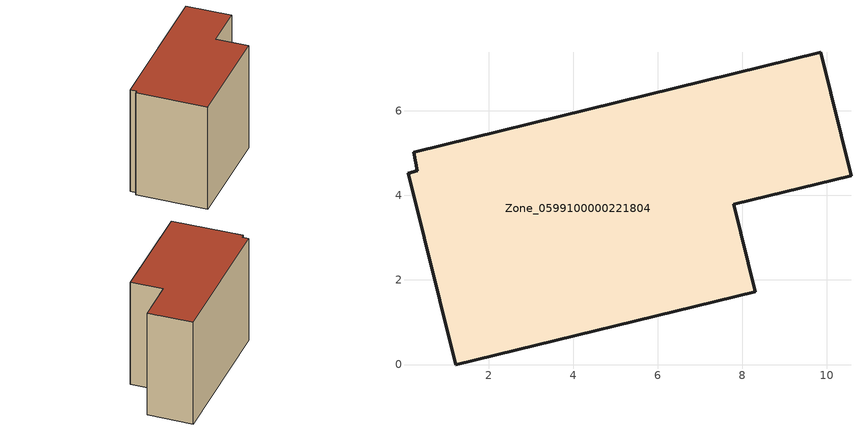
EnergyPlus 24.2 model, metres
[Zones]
Zone_0599100000221804
 floor ground (C_G): 0.23,5.02 9.85,7.38 10.57,4.47 7.8,3.79 8.31,1.72 1.22,0 0.11,4.52 0.31,4.58 z0
 wall outside (C_F): 0.11,4.52 1.22,0 8.31,1.72 7.8,3.79 10.57,4.47 9.85,7.38 0.23,5.02 0.31,4.58 0.11,4.52 z0:7.4
 roof outside (C_R): 0.23,5.02 0.31,4.58 0.11,4.52 1.22,0 8.31,1.72 7.8,3.79 10.57,4.47 9.85,7.38 z7.4
[BUILDING]
Pand.0599100000221804: North Axis=0; Terrain=City; Loads Convergence Tolerance Value=0.04; Temperature Convergence Tolerance Value=0.4; Solar Distribution=FullExterior; Maximum Number of Warmup Days=25; Minimum Number of Warmup Days=1
[Site:Location]
Rotterdam.The.Hague.AP_ZH_NLD Design_Conditions: Latitude=51.96; Longitude=4.45; Time Zone=1; Elevation=-4.5
[SITE:GROUNDTEMPERATURE:BUILDINGSURFACE]
18, 18, 18, 18, 18, 18, 18, 18, 18, 18, 18, 18
[MATERIAL] Thermal Absorptance=0.9; Solar Absorptance=0.7; Visible Absorptance=0.7
Name | Roughness | Thickness | Conductivity | Density | Specific Heat
G.TC.1946 | MediumSmooth | 0.15 | 1 | 540 | 1210
F.TC.1946 | Rough | 0.3 | 0.857143 | 1920 | 840
R.TC.1946 | MediumRough | 0.2 | 0.909091 | 1500 | 1000
[CONSTRUCTION]
C_G: G.TC.1946
C_F: F.TC.1946
C_R: R.TC.1946
[ZONE]
Zone_0599100000221804: Type=1; Multiplier=1; Ceiling Height=Autocalculate; Volume=Autocalculate; Floor Area=autocalculate; Part of Total Floor Area=Yes
[ZONEINFILTRATION:DESIGNFLOWRATE]
Infil_Zone_0599100000221804: Zone or ZoneList or Space or SpaceList=Zone_0599100000221804; Schedule=AlwaysOn; Design Flow Rate Calculation Method=Flow/Area; Flow Rate per Floor Area=0.003; Constant Term Coefficient=1; Temperature Term Coefficient=0; Velocity Term Coefficient=0; Velocity Squared Term Coefficient=0
[HVACTEMPLATE:ZONE:IDEALLOADSAIRSYSTEM]
Zone_0599100000221804: Maximum Heating Supply Air Temperature=50; Minimum Cooling Supply Air Temperature=13; Maximum Heating Supply Air Humidity Ratio=0.0156; Minimum Cooling Supply Air Humidity Ratio=0.0077; Heating Limit=NoLimit; Cooling Limit=NoLimit; Dehumidification Control Type=ConstantSensibleHeatRatio; Cooling Sensible Heat Ratio=0.7; Dehumidification Setpoint=60; Humidification Control Type=None; Humidification Setpoint=30; Outdoor Air Method=None; Outdoor Air Flow Rate per Person=0.00944; Outdoor Air Flow Rate per Zone Floor Area=0; Outdoor Air Flow Rate per Zone=0; Demand Controlled Ventilation Type=None; Outdoor Air Economizer Type=NoEconomizer; Heat Recovery Type=None; Sensible Heat Recovery Effectiveness=0.7; Latent Heat Recovery Effectiveness=0.65
[ZONECONTROL:THERMOSTAT]
ThermostatControl_Zone_0599100000221804: Zone or ZoneList=Zone_0599100000221804; Control Type Schedule=DualSetpointControlType; Control 1=Thermostat_Zone_0599100000221804; Temperature Difference Between Cutout And Setpoint=0
[THERMOSTATSETPOINT:DUALSETPOINT]
Thermostat_Zone_0599100000221804: Heating Setpoint Temperature Schedule=HeatingSetpoint_Zone_0599100000221804; Cooling Setpoint Temperature Schedule=CoolingSetpoint_Zone_0599100000221804
[SCHEDULE:COMPACT]
HeatingSetpoint_Zone_0599100000221804: Through: 12/31, For: AllDays, Until: 24:00, 21
CoolingSetpoint_Zone_0599100000221804: Through: 12/31, For: AllDays, Until: 24:00, 24
DualSetpointControlType: Through: 12/31, For: AllDays, Until: 24:00, 4
AlwaysOn: Through: 12/31, For: AllDays, Until: 24:00, 1
